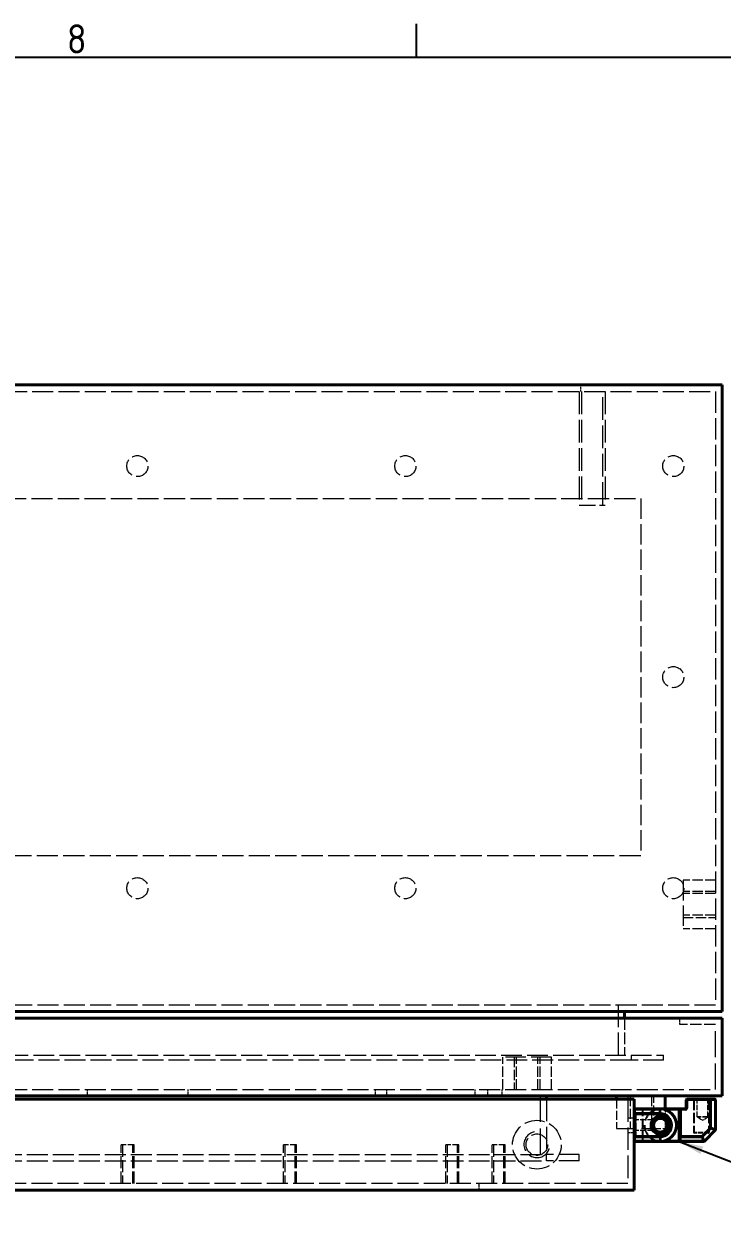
# Model space of a CAD drawing. Header units: millimetres. Extents: x 0 to 2523, y 0 to 1782.
# Drawn here: x 930.4 to 1145.3, y 1362.9 to 1732.2 of the extents above; entities that cross this region are included whole.
import ezdxf

# ---------------------------------------------------------------- set-up
doc = ezdxf.new("R2010")
doc.units = ezdxf.units.MM
doc.header["$LTSCALE"] = 3
doc.linetypes.add('DASHED', pattern=[0.2067, 0.1654, -0.0413])
doc.layers.get('0').update_dxf_attribs({"color": 3, "lineweight": 25})
for name, color, linetype, lineweight in [('가려진 것(ISO)', 2, 'DASHED', 18), ('가려진 좁은 것(ISO)', 2, 'DASHED', 18), ('가시적인 것(ISO)', 3, 'Continuous', 40), ('가시적인 좁은 것(ISO)', 3, 'Continuous', 35), ('경계(ISO)', 7, 'Continuous', 25), ('기호(ISO)', 5, 'Continuous', 25)]:
    doc.layers.add(name, color=color, linetype=linetype, lineweight=lineweight)
doc.styles.add('문자 텍스트_M2B', font='isocp.shx')
doc.styles.add('치수 텍스트_PSTEK_POSCO', font='isocp.shx')
doc.dimstyles.new('치수_PSTEK_POSCO$7', dxfattribs={"dimscale": 3, "dimtxt": 2.5, "dimasz": 2.5, "dimexe": 1, "dimexo": 1.5, "dimgap": 1, "dimtad": 1, "dimrnd": 1e-08, "dimdsep": 46, "dimtxsty": '치수 텍스트_PSTEK_POSCO', "dimcen": 0.09, "dimdle": 10, "dimclrd": 7, "dimclre": 7, "dimclrt": 2, "dimadec": 1, "dimazin": 2, "dimtfac": 1, "dimtmove": 0, "dimatfit": 3, "dimfxl": 0, "dimtolj": 1, "dimlwd": -1, "dimlwe": -1, "dimarcsym": 0})

# ---------------------------------------------------------------- blocks, each defined once
blk = doc.blocks.new('경계 Default Border')
at = {"layer": '경계(ISO)'}
blk.add_line((350.42, 574), (350.42, 577.4), dxfattribs=at)
at = {"layer": '경계(ISO)', "flags": 128}
blk.add_lwpolyline([(20, 20), (20, 574), (821, 574), (821, 20), (20, 20)], dxfattribs=at)
at = {"layer": '경계(ISO)', "color": 2, "insert": (314.52, 574.37), "char_height": 3, "attachment_point": 7, "style": '문자 텍스트_M2B'}
blk.add_mtext('8', dxfattribs=at)

msp = doc.modelspace()

# ---------------------------------------------------------------- linework, layer by layer
at = {"layer": '가려진 것(ISO)', "ltscale": 13.047749}
for p, q in [((787.2766, 1619.033), (1143.2766, 1619.033)), ((1143.2766, 1430.033), (787.2766, 1430.033)), ((787.2766, 1404.033), (1143.2766, 1404.033))]:
    msp.add_line(p, q, dxfattribs=at)
at = {"layer": '가려진 것(ISO)', "ltscale": 14.110627}
for p, q in [((1101.2766, 1619.033), (1101.2766, 1584.033)), ((1102.0206, 1619.033), (1102.0206, 1584.033)), ((1108.5326, 1584.033), (1108.5326, 1619.033)), ((1109.2766, 1619.033), (1109.2766, 1584.033))]:
    msp.add_line(p, q, dxfattribs=at)
at = {"layer": '가려진 것(ISO)', "ltscale": 1.269698}
for p, q in [((1101.7766, 1619.033), (1101.7766, 1621.033)), ((1132.2766, 1424.033), (1132.2766, 1426.033)), ((949.7766, 1404.033), (949.7766, 1402.033)), ((980.7766, 1404.033), (980.7766, 1402.033)), ((1038.5266, 1404.033), (1038.5266, 1402.033)), ((1042.0266, 1404.033), (1042.0266, 1402.033)), ((1069.2766, 1402.033), (1069.2766, 1404.033)), ((1073.0266, 1404.033), (1073.0266, 1402.033)), ((1077.5266, 1404.033), (1077.5266, 1402.033)), ((1116.2766, 1395.283), (1118.2766, 1395.283)), ((1116.2766, 1390.783), (1118.2766, 1390.783)), ((1101.2766, 1382.033), (1101.2766, 1384.033)), ((1070.5266, 1373.033), (1070.5266, 1375.033))]:
    msp.add_line(p, q, dxfattribs=at)
at = {"layer": '가려진 것(ISO)', "ltscale": 13.251719}
msp.add_line((1143.2766, 1619.033), (1143.2766, 1430.033), dxfattribs=at)
at = {"layer": '가려진 것(ISO)', "ltscale": 13.155773}
for p, q in [((810.2766, 1586.033), (1120.2766, 1586.033)), ((1120.2766, 1476.033), (810.2766, 1476.033))]:
    msp.add_line(p, q, dxfattribs=at)
at = {"layer": '가려진 것(ISO)', "ltscale": 12.670768}
msp.add_line((1120.2766, 1586.033), (1120.2766, 1476.033), dxfattribs=at)
at = {"layer": '가려진 것(ISO)', "ltscale": 10.132536}
msp.add_line((1101.2766, 1584.033), (1109.2766, 1584.033), dxfattribs=at)
at = {"layer": '가려진 것(ISO)', "ltscale": 12.665669}
for p, q in [((1133.2766, 1468.533), (1133.2766, 1453.533)), ((1117.2766, 1414.633), (1127.2766, 1414.633)), ((1092.7766, 1414.033), (1077.7766, 1414.033)), ((1127.2766, 1413.033), (1117.2766, 1413.033)), ((1101.2766, 1384.033), (1091.2766, 1384.033)), ((1101.2766, 1382.033), (1091.2766, 1382.033))]:
    msp.add_line(p, q, dxfattribs=at)
at = {"layer": '가려진 것(ISO)', "ltscale": 6.348889}
for p, q in [((1143.2766, 1468.533), (1133.2766, 1468.533)), ((1143.2766, 1465.033), (1133.2766, 1465.033)), ((1143.2766, 1464.3565), (1133.2766, 1464.3565)), ((1143.2766, 1457.7095), (1133.2766, 1457.7095)), ((1133.2766, 1457.033), (1143.2766, 1457.033)), ((1143.2766, 1453.533), (1133.2766, 1453.533)), ((1077.7766, 1404.033), (1077.7766, 1414.033)), ((1081.2766, 1414.033), (1081.2766, 1404.033)), ((1081.9531, 1404.033), (1081.9531, 1414.033)), ((1088.6001, 1404.033), (1088.6001, 1414.033)), ((1089.2766, 1404.033), (1089.2766, 1414.033)), ((1092.7766, 1404.033), (1092.7766, 1414.033)), ((1116.9531, 1402.033), (1116.9531, 1392.033)), ((1123.6001, 1402.033), (1123.6001, 1392.033)), ((1124.2766, 1392.033), (1124.2766, 1402.033))]:
    msp.add_line(p, q, dxfattribs=at)
at = {"layer": '가려진 것(ISO)', "ltscale": 13.707466}
for p, q in [((1113.2766, 1430.033), (1113.2766, 1413.033)), ((1091.2766, 1401.033), (1091.2766, 1384.033))]:
    msp.add_line(p, q, dxfattribs=at)
at = {"layer": '가려진 것(ISO)', "ltscale": 7.237747}
msp.add_line((1115.2766, 1426.033), (1115.2766, 1414.633), dxfattribs=at)
at = {"layer": '가려진 것(ISO)', "ltscale": 6.983788}
msp.add_line((1143.2766, 1424.033), (1132.2766, 1424.033), dxfattribs=at)
at = {"layer": '가려진 것(ISO)', "ltscale": 16.126431}
for p, q in [((1143.2766, 1404.033), (1143.2766, 1424.033)), ((1089.2766, 1402.033), (1089.2766, 1382.033))]:
    msp.add_line(p, q, dxfattribs=at)
at = {"layer": '가려진 것(ISO)', "ltscale": 12.901145}
for p, q in [((813.2766, 1414.633), (1117.2766, 1414.633)), ((1117.2766, 1413.033), (813.2766, 1413.033)), ((835.2766, 1384.033), (1091.2766, 1384.033)), ((835.2766, 1382.033), (1091.2766, 1382.033))]:
    msp.add_line(p, q, dxfattribs=at)
at = {"layer": '가려진 것(ISO)', "ltscale": 1.015738}
msp.add_line((1127.2766, 1413.033), (1127.2766, 1414.633), dxfattribs=at)
at = {"layer": '가려진 것(ISO)', "ltscale": 5.71399}
msp.add_line((1112.7766, 1401.033), (1112.7766, 1392.033), dxfattribs=at)
at = {"layer": '가려진 것(ISO)', "ltscale": 0.634799}
msp.add_line((1116.2766, 1402.033), (1116.2766, 1401.033), dxfattribs=at)
at = {"layer": '가려진 것(ISO)', "ltscale": 13.97624}
msp.add_line((1116.2766, 1401.033), (1116.2766, 1375.033), dxfattribs=at)
at = {"layer": '가려진 것(ISO)', "ltscale": 6.412379}
for p, q in [((1136.4766, 1400.833), (1136.4766, 1390.733)), ((1141.2766, 1400.833), (1141.2766, 1390.733))]:
    msp.add_line(p, q, dxfattribs=at)
at = {"layer": '가려진 것(ISO)', "ltscale": 3.293022}
for p, q in [((1137.6266, 1395.6462), (1137.6266, 1400.833)), ((1140.9266, 1395.6462), (1140.9266, 1400.833))]:
    msp.add_line(p, q, dxfattribs=at)
at = {"layer": '가려진 것(ISO)', "ltscale": 0.06339}
for p, q in [((1118.4766, 1396.533), (1118.5766, 1396.533)), ((1118.4766, 1389.533), (1118.5766, 1389.533))]:
    msp.add_line(p, q, dxfattribs=at)
at = {"layer": '가려진 것(ISO)', "ltscale": 4.190233}
msp.add_line((1118.7766, 1396.333), (1118.7766, 1389.733), dxfattribs=at)
at = {"layer": '가려진 것(ISO)', "ltscale": 6.094929}
msp.add_line((1120.7766, 1388.233), (1120.7766, 1397.833), dxfattribs=at)
at = {"layer": '가려진 것(ISO)', "ltscale": 1.787391}
msp.add_line((1127.7766, 1398.033), (1127.7766, 1395.2176), dxfattribs=at)
at = {"layer": '가려진 것(ISO)', "ltscale": 3.575683}
for p, q in [((1124.1086, 1394.683), (1118.4766, 1394.683)), ((1124.1086, 1391.383), (1118.4766, 1391.383))]:
    msp.add_line(p, q, dxfattribs=at)
at = {"layer": '가려진 것(ISO)', "ltscale": 0.12688}
for p, q in [((1118.7766, 1395.333), (1118.5766, 1395.333)), ((1118.7766, 1395.3011), (1118.5766, 1395.3011)), ((1118.7766, 1395.2054), (1118.5766, 1395.2054)), ((1118.7766, 1395.1735), (1118.5766, 1395.1735)), ((1118.7766, 1395.1415), (1118.5766, 1395.1415)), ((1118.7766, 1395.1096), (1118.5766, 1395.1096)), ((1118.7766, 1395.0777), (1118.5766, 1395.0777)), ((1118.7766, 1395.0458), (1118.5766, 1395.0458)), ((1118.7766, 1394.982), (1118.5766, 1394.982)), ((1118.7766, 1394.9501), (1118.5766, 1394.9501)), ((1118.7766, 1394.9181), (1118.5766, 1394.9181)), ((1118.7766, 1394.8862), (1118.5766, 1394.8862)), ((1118.7766, 1394.8543), (1118.5766, 1394.8543)), ((1118.7766, 1394.8224), (1118.5766, 1394.8224)), ((1118.7766, 1394.7905), (1118.5766, 1394.7905)), ((1118.7766, 1394.7586), (1118.5766, 1394.7586)), ((1118.7766, 1394.7267), (1118.5766, 1394.7267)), ((1118.7766, 1394.6947), (1118.5766, 1394.6947)), ((1118.7766, 1394.6628), (1118.5766, 1394.6628)), ((1118.7766, 1394.6309), (1118.5766, 1394.6309)), ((1118.7766, 1394.599), (1118.5766, 1394.599)), ((1118.7766, 1394.5671), (1118.5766, 1394.5671)), ((1118.7766, 1394.5352), (1118.5766, 1394.5352)), ((1118.7766, 1394.5033), (1118.5766, 1394.5033)), ((1118.7766, 1394.4713), (1118.5766, 1394.4713)), ((1118.7766, 1394.4394), (1118.5766, 1394.4394)), ((1118.7766, 1394.4075), (1118.5766, 1394.4075)), ((1118.7766, 1394.3756), (1118.5766, 1394.3756)), ((1118.7766, 1394.3118), (1118.5766, 1394.3118)), ((1118.7766, 1394.2798), (1118.5766, 1394.2798)), ((1118.7766, 1394.2479), (1118.5766, 1394.2479)), ((1118.7766, 1394.216), (1118.5766, 1394.216)), ((1118.7766, 1394.1841), (1118.5766, 1394.1841)), ((1118.7766, 1394.1203), (1118.5766, 1394.1203)), ((1118.7766, 1394.0884), (1118.5766, 1394.0884)), ((1118.7766, 1394.0564), (1118.5766, 1394.0564)), ((1118.7766, 1394.0245), (1118.5766, 1394.0245)), ((1118.7766, 1393.9926), (1118.5766, 1393.9926)), ((1118.7766, 1393.9607), (1118.5766, 1393.9607)), ((1118.7766, 1393.865), (1118.5766, 1393.865)), ((1118.7766, 1393.833), (1118.5766, 1393.833)), ((1118.7766, 1393.033), (1118.5766, 1393.033)), ((1118.7766, 1393.0011), (1118.5766, 1393.0011)), ((1118.7766, 1392.9373), (1118.5766, 1392.9373)), ((1118.7766, 1392.9054), (1118.5766, 1392.9054)), ((1118.7766, 1392.8415), (1118.5766, 1392.8415)), ((1118.7766, 1392.8096), (1118.5766, 1392.8096)), ((1118.7766, 1392.7777), (1118.5766, 1392.7777)), ((1118.7766, 1392.7458), (1118.5766, 1392.7458)), ((1118.7766, 1392.682), (1118.5766, 1392.682)), ((1118.7766, 1392.6501), (1118.5766, 1392.6501)), ((1118.7766, 1392.5543), (1118.5766, 1392.5543)), ((1118.7766, 1392.5224), (1118.5766, 1392.5224)), ((1118.7766, 1392.4586), (1118.5766, 1392.4586)), ((1118.7766, 1392.4267), (1118.5766, 1392.4267)), ((1118.7766, 1392.3947), (1118.5766, 1392.3947)), ((1118.7766, 1392.3628), (1118.5766, 1392.3628)), ((1118.7766, 1392.299), (1118.5766, 1392.299)), ((1118.7766, 1392.2671), (1118.5766, 1392.2671)), ((1118.7766, 1392.2352), (1118.5766, 1392.2352)), ((1118.7766, 1392.2033), (1118.5766, 1392.2033)), ((1118.7766, 1392.1713), (1118.5766, 1392.1713)), ((1118.7766, 1392.1394), (1118.5766, 1392.1394)), ((1118.7766, 1392.1075), (1118.5766, 1392.1075)), ((1118.7766, 1392.0756), (1118.5766, 1392.0756)), ((1118.7766, 1392.0437), (1118.5766, 1392.0437)), ((1118.7766, 1392.0118), (1118.5766, 1392.0118)), ((1118.7766, 1391.9798), (1118.5766, 1391.9798)), ((1118.7766, 1391.916), (1118.5766, 1391.916)), ((1118.7766, 1391.8841), (1118.5766, 1391.8841)), ((1118.7766, 1391.8203), (1118.5766, 1391.8203)), ((1118.7766, 1391.7884), (1118.5766, 1391.7884)), ((1118.7766, 1391.7564), (1118.5766, 1391.7564)), ((1118.7766, 1391.7245), (1118.5766, 1391.7245)), ((1118.7766, 1391.6607), (1118.5766, 1391.6607)), ((1118.7766, 1391.6288), (1118.5766, 1391.6288)), ((1118.7766, 1391.565), (1118.5766, 1391.565)), ((1118.7766, 1391.533), (1118.5766, 1391.533))]:
    msp.add_line(p, q, dxfattribs=at)
at = {"layer": '가려진 것(ISO)', "ltscale": 1.983118}
msp.add_line((1127.7766, 1395.1567), (1127.7766, 1392.033), dxfattribs=at)
at = {"layer": '가려진 것(ISO)', "ltscale": 1.150204}
for q in [(1137.7236, 1395.4748), (1140.8296, 1395.4748)]:
    msp.add_line((1139.2766, 1394.5416), q, dxfattribs=at)
at = {"layer": '가려진 것(ISO)', "ltscale": 12.477361}
msp.add_line((1112.7766, 1392.033), (1123.8225, 1392.033), dxfattribs=at)
at = {"layer": '가려진 것(ISO)', "ltscale": 5.095638}
msp.add_line((1123.8766, 1392.033), (1127.7766, 1392.033), dxfattribs=at)
at = {"layer": '가려진 것(ISO)', "ltscale": 2.793455}
msp.add_line((1141.0766, 1390.533), (1136.6766, 1390.533), dxfattribs=at)
at = {"layer": '가려진 것(ISO)', "ltscale": 3.989087}
for p, q in [((964.2766, 1387.033), (960.2766, 1387.033)), ((1014.2766, 1387.033), (1010.2766, 1387.033)), ((1064.2766, 1387.033), (1060.2766, 1387.033)), ((1078.5266, 1387.033), (1074.5266, 1387.033))]:
    msp.add_line(p, q, dxfattribs=at)
at = {"layer": '가려진 것(ISO)', "ltscale": 7.618686}
for p, q in [((960.2766, 1375.033), (960.2766, 1387.033)), ((960.6946, 1387.033), (960.6946, 1375.033)), ((963.8586, 1375.033), (963.8586, 1387.033)), ((964.2766, 1375.033), (964.2766, 1387.033)), ((1010.2766, 1375.033), (1010.2766, 1387.033)), ((1010.6946, 1387.033), (1010.6946, 1375.033)), ((1013.8586, 1375.033), (1013.8586, 1387.033)), ((1014.2766, 1375.033), (1014.2766, 1387.033)), ((1060.2766, 1375.033), (1060.2766, 1387.033)), ((1060.6946, 1387.033), (1060.6946, 1375.033)), ((1063.8586, 1375.033), (1063.8586, 1387.033)), ((1064.2766, 1375.033), (1064.2766, 1387.033)), ((1074.5266, 1375.033), (1074.5266, 1387.033)), ((1074.9446, 1387.033), (1074.9446, 1375.033)), ((1078.1086, 1375.033), (1078.1086, 1387.033)), ((1078.5266, 1375.033), (1078.5266, 1387.033))]:
    msp.add_line(p, q, dxfattribs=at)
at = {"layer": '가려진 것(ISO)', "ltscale": 12.986021}
msp.add_line((1116.2766, 1375.033), (810.2766, 1375.033), dxfattribs=at)
at = {"layer": '가려진 것(ISO)', "ltscale": 10.976913}
for centre in [(965.2766, 1596.033), (1047.7766, 1596.033), (1130.2766, 1596.033), (1130.2766, 1531.033), (965.2766, 1466.033), (1047.7766, 1466.033), (1130.2766, 1466.033)]:
    msp.add_circle(centre, 3.25, dxfattribs=at)
at = {"layer": '가려진 것(ISO)', "ltscale": 12.665669}
msp.add_circle((1088.2766, 1387.033), 7.5, dxfattribs=at)
at = {"layer": '가려진 것(ISO)', "ltscale": 11.225161}
msp.add_circle((1088.2766, 1387.033), 3.3235, dxfattribs=at)
at = {"layer": '가려진 것(ISO)', "ltscale": 0.199359}
for centre, start, end in [((1136.2766, 1400.833), 0, 90), ((1137.4266, 1400.833), 0, 90), ((1141.1266, 1400.833), 90, 180), ((1141.4766, 1400.833), 90, 180), ((1118.4766, 1396.733), 180, 270), ((1118.5766, 1396.333), 0, 90), ((1120.5766, 1397.833), 0, 90), ((1118.4766, 1394.883), 180, 270), ((1118.4766, 1391.183), 90, 180), ((1118.4766, 1389.333), 90, 180), ((1118.5766, 1389.733), 270, 0), ((1136.6766, 1390.733), 180, 270), ((1141.0766, 1390.733), 270, 0), ((1120.5766, 1388.233), 270, 0)]:
    msp.add_arc(centre, 0.2, start, end, dxfattribs=at)
at = {"layer": '가려진 것(ISO)', "ltscale": 12.665669}
msp.add_arc((1126.2766, 1393.033), 5, 90, 270, dxfattribs=at)
at = {"layer": '가려진 것(ISO)', "ltscale": 0.02835}
msp.add_arc((1124.1086, 1394.883), 0.2, 292.291883, 305.128991, dxfattribs=at)
at = {"layer": '가려진 것(ISO)', "ltscale": 0.130657}
for centre, start, end in [((1137.8266, 1395.6462), 180, 239), ((1140.7266, 1395.6462), 301, 0)]:
    msp.add_arc(centre, 0.2, start, end, dxfattribs=at)
at = {"layer": '가려진 것(ISO)', "ltscale": 15.198803}
msp.add_arc((1088.2766, 1387.033), 4, 100, 10, dxfattribs=at)
at = {"layer": '가려진 것(ISO)', "ltscale": 0.028494}
msp.add_arc((1124.1086, 1391.183), 0.2, 54.872991, 67.775298, dxfattribs=at)
at = {"layer": '가려진 것(ISO)', "ltscale": 0.03418}
msp.add_open_spline([(1123.6417, 1392.7501), (1123.6436, 1392.7324), (1123.6457, 1392.7149), (1123.6479, 1392.6974)], degree=3, dxfattribs=at)
at = {"layer": '가려진 것(ISO)', "ltscale": 0.359422}
msp.add_open_spline([(1123.9702, 1394.3382), (1123.9076, 1394.2275), (1123.8436, 1394.0952), (1123.7888, 1393.946)], degree=3, dxfattribs=at)
at = {"layer": '가려진 것(ISO)', "ltscale": 0.0493}
msp.add_open_spline([(1124.1086, 1394.683), (1124.13, 1394.683), (1124.1517, 1394.6866), (1124.1762, 1394.6948), (1124.1804, 1394.6963), (1124.1845, 1394.698)], degree=3, knots=[0, 0, 0, 0, 0.00642098807, 0.00642098807, 0.00775299373, 0.00775299373, 0.00775299373, 0.00775299373], dxfattribs=at)
at = {"layer": '가려진 것(ISO)', "ltscale": 0.041513}
msp.add_open_spline([(1124.2237, 1394.7195), (1124.2324, 1394.7256), (1124.2407, 1394.7325), (1124.2505, 1394.7421), (1124.2526, 1394.7442), (1124.2558, 1394.7476), (1124.2568, 1394.7488), (1124.2583, 1394.7504), (1124.2587, 1394.7508), (1124.2592, 1394.7514), (1124.2594, 1394.7516), (1124.2597, 1394.752), (1124.2598, 1394.7521), (1124.2601, 1394.7524), (1124.2601, 1394.7525), (1124.2605, 1394.7529), (1124.2605, 1394.7529), (1124.2606, 1394.753), (1124.2606, 1394.7531), (1124.2607, 1394.7531), (1124.2607, 1394.7531), (1124.2607, 1394.7531), (1124.2607, 1394.7531), (1124.2607, 1394.7531)], degree=3, knots=[0, 0, 0, 0, 0.00320525663, 0.00320525663, 0.00411320261, 0.00411320261, 0.00458526926, 0.00458526926, 0.0047626411, 0.0047626411, 0.00484290345, 0.00484290345, 0.00492400843, 0.00492400843, 0.00500500784, 0.00500500784, 0.00533243333, 0.00533243333, 0.00565204822, 0.00565204822, 0.00630511606, 0.00630511606, 0.00654785653, 0.00654785653, 0.00654785653, 0.00654785653], dxfattribs=at)
at = {"layer": '가려진 것(ISO)'}
msp.add_open_spline([(1124.2237, 1394.7194), (1124.2237, 1394.7195), (1124.2237, 1394.7195), (1124.2237, 1394.7195)], degree=3, dxfattribs=at)
at = {"layer": '가려진 것(ISO)', "ltscale": 0.049151}
msp.add_open_spline([(1124.1843, 1391.3682), (1124.1641, 1391.3764), (1124.1424, 1391.3814), (1124.1167, 1391.3829), (1124.1126, 1391.383), (1124.1086, 1391.383)], degree=3, knots=[0, 0, 0, 0, 0.00652349054, 0.00652349054, 0.00772823776, 0.00772823776, 0.00772823776, 0.00772823776], dxfattribs=at)
at = {"layer": '가려진 것(ISO)', "ltscale": 0.039993}
msp.add_open_spline([(1124.2607, 1391.3129), (1124.2607, 1391.3129), (1124.2607, 1391.3129), (1124.2606, 1391.313), (1124.2606, 1391.313), (1124.2605, 1391.3132), (1124.2604, 1391.3133), (1124.2603, 1391.3134), (1124.2602, 1391.3135), (1124.26, 1391.3137), (1124.2599, 1391.3139), (1124.2596, 1391.3142), (1124.2594, 1391.3144), (1124.2586, 1391.3154), (1124.2578, 1391.3163), (1124.254, 1391.3204), (1124.2509, 1391.3237), (1124.2402, 1391.334), (1124.2322, 1391.3407), (1124.2237, 1391.3466)], degree=3, knots=[0.04577294422, 0.04577294422, 0.04577294422, 0.04577294422, 0.0463265168, 0.0463265168, 0.04685754242, 0.04685754242, 0.04702603739, 0.04702603739, 0.04711051654, 0.04711051654, 0.04719599505, 0.04719599505, 0.04728133379, 0.04728133379, 0.04762550456, 0.04762550456, 0.048972834, 0.048972834, 0.05208123506, 0.05208123506, 0.05208123506, 0.05208123506], dxfattribs=at)
at = {"layer": '가려진 좁은 것(ISO)', "ltscale": 1.015738}
msp.add_line((1117.2766, 1414.633), (1117.2766, 1413.033), dxfattribs=at)
at = {"layer": '가려진 좁은 것(ISO)', "ltscale": 0.199359}
for p, q in [((1136.6766, 1401.033), (1136.6766, 1400.833)), ((1141.0766, 1400.833), (1141.0766, 1401.033)), ((1118.4766, 1396.333), (1118.2766, 1396.333)), ((1118.5766, 1396.533), (1118.5766, 1396.333)), ((1118.5766, 1396.333), (1118.7766, 1396.333)), ((1120.7766, 1397.833), (1120.9766, 1397.833)), ((1120.9766, 1398.033), (1120.9766, 1397.833)), ((1118.2766, 1389.733), (1118.4766, 1389.733)), ((1118.5766, 1389.733), (1118.5766, 1389.533)), ((1118.7766, 1389.733), (1118.5766, 1389.733)), ((1136.6766, 1390.733), (1136.4766, 1390.733)), ((1136.6766, 1390.533), (1136.6766, 1390.733)), ((1141.2766, 1390.733), (1141.0766, 1390.733)), ((1141.0766, 1390.733), (1141.0766, 1390.533)), ((1120.9766, 1388.233), (1120.7766, 1388.233)), ((1120.9766, 1388.233), (1120.9766, 1388.033))]:
    msp.add_line(p, q, dxfattribs=at)
at = {"layer": '가려진 좁은 것(ISO)', "ltscale": 6.412379}
for p, q in [((1136.6766, 1400.833), (1136.6766, 1390.733)), ((1141.0766, 1400.833), (1141.0766, 1390.733))]:
    msp.add_line(p, q, dxfattribs=at)
at = {"layer": '가려진 좁은 것(ISO)', "ltscale": 0.06339}
for p, q in [((1118.4766, 1396.333), (1118.5766, 1396.333)), ((1118.4766, 1389.733), (1118.5766, 1389.733))]:
    msp.add_line(p, q, dxfattribs=at)
at = {"layer": '가려진 좁은 것(ISO)', "ltscale": 4.190233}
msp.add_line((1118.5766, 1396.333), (1118.5766, 1389.733), dxfattribs=at)
at = {"layer": '가려진 좁은 것(ISO)', "ltscale": 6.094929}
msp.add_line((1120.9766, 1388.233), (1120.9766, 1397.833), dxfattribs=at)
at = {"layer": '가려진 좁은 것(ISO)', "ltscale": 3.364864}
for p, q in [((1126.2766, 1397.833), (1120.9766, 1397.833)), ((1120.9766, 1388.233), (1126.2766, 1388.233))]:
    msp.add_line(p, q, dxfattribs=at)
at = {"layer": '가려진 좁은 것(ISO)', "ltscale": 0.888758}
for p, q in [((1127.6766, 1397.833), (1126.2766, 1397.833)), ((1126.2766, 1388.233), (1127.6766, 1388.233))]:
    msp.add_line(p, q, dxfattribs=at)
at = {"layer": '가려진 좁은 것(ISO)', "ltscale": 3.290979}
msp.add_line((1140.9266, 1395.6462), (1137.6266, 1395.6462), dxfattribs=at)
at = {"layer": '가려진 좁은 것(ISO)', "ltscale": 3.097519}
msp.add_line((1140.8296, 1395.4748), (1137.7236, 1395.4748), dxfattribs=at)
at = {"layer": '가려진 좁은 것(ISO)', "ltscale": 2.793455}
msp.add_line((1141.0766, 1390.733), (1136.6766, 1390.733), dxfattribs=at)
at = {"layer": '가려진 좁은 것(ISO)', "ltscale": 1.269698}
msp.add_line((1091.2766, 1382.033), (1091.2766, 1384.033), dxfattribs=at)
at = {"layer": '가려진 좁은 것(ISO)', "ltscale": 12.159042}
for start, end in [(90, 270), (270, 90)]:
    msp.add_arc((1126.2766, 1393.033), 4.8, start, end, dxfattribs=at)
at = {"layer": '가려진 좁은 것(ISO)', "ltscale": 0.031805}
msp.add_arc((1124.1086, 1394.883), 0.2, 305.128991, 319.525124, dxfattribs=at)
at = {"layer": '가려진 좁은 것(ISO)', "ltscale": 0.049153}
msp.add_arc((1124.1086, 1391.183), 0.2, 67.775298, 89.999447, dxfattribs=at)
at = {"layer": '가려진 좁은 것(ISO)', "ltscale": 0.031809}
msp.add_arc((1124.1086, 1391.183), 0.2, 40.474874, 54.872991, dxfattribs=at)
at = {"layer": '가려진 좁은 것(ISO)', "ltscale": 3.427345}
for points in [[(1124.1086, 1391.383), (1124.1086, 1391.383), (1124.1069, 1391.3848), (1124.1033, 1391.3886), (1124.0997, 1391.3924), (1124.0943, 1391.3981), (1124.087, 1391.4059), (1124.0798, 1391.4136), (1124.0708, 1391.4233), (1124.0605, 1391.4347), (1124.0502, 1391.446), (1124.0387, 1391.459), (1124.0263, 1391.4731), (1124.014, 1391.4873), (1124.0009, 1391.5026), (1123.9865, 1391.5199), (1123.9721, 1391.5373), (1123.9564, 1391.5567), (1123.9387, 1391.5793), (1123.9211, 1391.6018), (1123.9015, 1391.6276), (1123.8805, 1391.6567), (1123.8595, 1391.6858), (1123.837, 1391.7182), (1123.813, 1391.7549), (1123.7891, 1391.7917), (1123.7637, 1391.8326), (1123.7372, 1391.879), (1123.7107, 1391.9254), (1123.6831, 1391.9772), (1123.6551, 1392.0357), (1123.6271, 1392.0942), (1123.5988, 1392.1594), (1123.5713, 1392.2333), (1123.5438, 1392.3072), (1123.5173, 1392.39), (1123.4948, 1392.4804), (1123.4722, 1392.5707), (1123.4538, 1392.6688), (1123.442, 1392.7687), (1123.4302, 1392.8687), (1123.4251, 1392.9706), (1123.4269, 1393.0721), (1123.4287, 1393.1737), (1123.4373, 1393.2748), (1123.4521, 1393.3726), (1123.4669, 1393.4705), (1123.488, 1393.565), (1123.512, 1393.6506), (1123.5359, 1393.7362), (1123.5629, 1393.8131), (1123.5902, 1393.8819), (1123.6175, 1393.9506), (1123.6452, 1394.0112), (1123.6724, 1394.0658), (1123.6996, 1394.1203), (1123.7263, 1394.1688), (1123.7518, 1394.2122), (1123.7773, 1394.2557), (1123.8016, 1394.2941), (1123.8246, 1394.3286), (1123.8475, 1394.3632), (1123.869, 1394.3937), (1123.8891, 1394.4212), (1123.9092, 1394.4487), (1123.9278, 1394.4731), (1123.9446, 1394.4943), (1123.9613, 1394.5155), (1123.9762, 1394.5337), (1123.99, 1394.5503), (1124.0038, 1394.5669), (1124.0167, 1394.5819), (1124.0288, 1394.5957), (1124.0409, 1394.6096), (1124.0523, 1394.6224), (1124.0623, 1394.6334), (1124.0724, 1394.6444), (1124.081, 1394.6538), (1124.088, 1394.6612), (1124.0949, 1394.6686), (1124.1001, 1394.6741), (1124.1035, 1394.6777), (1124.107, 1394.6813), (1124.1086, 1394.683), (1124.1086, 1394.683)], [(1124.1086, 1394.683), (1124.1086, 1394.683), (1124.1069, 1394.6812), (1124.1033, 1394.6775), (1124.0997, 1394.6737), (1124.0943, 1394.668), (1124.0871, 1394.6603), (1124.0799, 1394.6526), (1124.0709, 1394.6428), (1124.0606, 1394.6315), (1124.0504, 1394.6202), (1124.0388, 1394.6073), (1124.0265, 1394.5932), (1124.0142, 1394.579), (1124.0012, 1394.5638), (1123.9868, 1394.5465), (1123.9724, 1394.5292), (1123.9567, 1394.5098), (1123.9391, 1394.4873), (1123.9215, 1394.4648), (1123.902, 1394.4391), (1123.881, 1394.41), (1123.86, 1394.381), (1123.8375, 1394.3486), (1123.8136, 1394.312), (1123.7897, 1394.2754), (1123.7644, 1394.2345), (1123.7379, 1394.1882), (1123.7114, 1394.142), (1123.6838, 1394.0903), (1123.6559, 1394.032), (1123.6279, 1393.9737), (1123.5996, 1393.9087), (1123.5721, 1393.8349), (1123.5446, 1393.7612), (1123.518, 1393.6787), (1123.4954, 1393.5885), (1123.4729, 1393.4983), (1123.4543, 1393.4003), (1123.4424, 1393.3004), (1123.4305, 1393.2005), (1123.4252, 1393.0985), (1123.4269, 1392.997), (1123.4285, 1392.8955), (1123.437, 1392.7943), (1123.4517, 1392.6964), (1123.4664, 1392.5984), (1123.4873, 1392.5038), (1123.5113, 1392.4179), (1123.5352, 1392.3321), (1123.5621, 1392.255), (1123.5894, 1392.1861), (1123.6167, 1392.1172), (1123.6445, 1392.0564), (1123.6717, 1392.0017), (1123.6989, 1391.947), (1123.7257, 1391.8984), (1123.7512, 1391.8549), (1123.7767, 1391.8113), (1123.8011, 1391.7728), (1123.8241, 1391.7382), (1123.847, 1391.7036), (1123.8686, 1391.6729), (1123.8887, 1391.6454), (1123.9088, 1391.6178), (1123.9275, 1391.5934), (1123.9443, 1391.5722), (1123.9611, 1391.5509), (1123.9759, 1391.5326), (1123.9898, 1391.516), (1124.0037, 1391.4994), (1124.0165, 1391.4844), (1124.0286, 1391.4705), (1124.0408, 1391.4566), (1124.0522, 1391.4438), (1124.0623, 1391.4328), (1124.0723, 1391.4217), (1124.081, 1391.4124), (1124.0879, 1391.4049), (1124.0949, 1391.3975), (1124.1001, 1391.392), (1124.1035, 1391.3884), (1124.107, 1391.3848), (1124.1086, 1391.383), (1124.1086, 1391.383)], [(1124.1086, 1394.683), (1124.1086, 1394.683), (1124.1069, 1394.6813), (1124.1035, 1394.6776), (1124.1, 1394.674), (1124.0947, 1394.6684), (1124.0877, 1394.6609), (1124.0807, 1394.6534), (1124.0719, 1394.6439), (1124.0618, 1394.6328), (1124.0516, 1394.6216), (1124.0401, 1394.6087), (1124.0278, 1394.5946), (1124.0156, 1394.5806), (1124.0026, 1394.5655), (1123.9887, 1394.5487), (1123.9747, 1394.5319), (1123.9596, 1394.5134), (1123.9427, 1394.4919), (1123.9258, 1394.4704), (1123.9069, 1394.4457), (1123.8866, 1394.4178), (1123.8664, 1394.39), (1123.8446, 1394.359), (1123.8215, 1394.324), (1123.7984, 1394.289), (1123.7738, 1394.2501), (1123.7481, 1394.206), (1123.7224, 1394.1619), (1123.6956, 1394.1128), (1123.6683, 1394.0574), (1123.6409, 1394.0021), (1123.6131, 1393.9406), (1123.5858, 1393.8708), (1123.5585, 1393.801), (1123.5316, 1393.7229), (1123.508, 1393.6363), (1123.4843, 1393.5497), (1123.4639, 1393.4545), (1123.4497, 1393.3564), (1123.4356, 1393.2583), (1123.4277, 1393.1571), (1123.4267, 1393.0557), (1123.4257, 1392.9543), (1123.4315, 1392.8526), (1123.4439, 1392.7531), (1123.4563, 1392.6535), (1123.4754, 1392.5561), (1123.4982, 1392.4667), (1123.5211, 1392.3773), (1123.5478, 1392.2957), (1123.5752, 1392.2228), (1123.6027, 1392.1499), (1123.631, 1392.0857), (1123.6588, 1392.028), (1123.6867, 1391.9703), (1123.7141, 1391.9192), (1123.7404, 1391.8734), (1123.7668, 1391.8276), (1123.792, 1391.7871), (1123.8157, 1391.7509), (1123.8395, 1391.7146), (1123.8618, 1391.6825), (1123.8826, 1391.6538), (1123.9035, 1391.625), (1123.9228, 1391.5995), (1123.9403, 1391.5772), (1123.9577, 1391.555), (1123.9733, 1391.5358), (1123.9876, 1391.5186), (1124.0019, 1391.5014), (1124.0149, 1391.4863), (1124.0271, 1391.4723), (1124.0393, 1391.4582), (1124.0508, 1391.4454), (1124.061, 1391.4342), (1124.0712, 1391.4229), (1124.0801, 1391.4133), (1124.0873, 1391.4056), (1124.0944, 1391.398), (1124.0998, 1391.3923), (1124.1034, 1391.3886), (1124.1069, 1391.3848), (1124.1086, 1391.383), (1124.1086, 1391.383)], [(1124.1086, 1391.383), (1124.1086, 1391.383), (1124.1069, 1391.3848), (1124.1035, 1391.3884), (1124.1, 1391.3921), (1124.0947, 1391.3977), (1124.0876, 1391.4052), (1124.0806, 1391.4128), (1124.0718, 1391.4222), (1124.0616, 1391.4334), (1124.0515, 1391.4446), (1124.0399, 1391.4576), (1124.0276, 1391.4716), (1124.0154, 1391.4857), (1124.0024, 1391.5008), (1123.9884, 1391.5177), (1123.9744, 1391.5345), (1123.9593, 1391.553), (1123.9424, 1391.5746), (1123.9254, 1391.5962), (1123.9065, 1391.6209), (1123.8862, 1391.6489), (1123.8659, 1391.6768), (1123.8441, 1391.7078), (1123.8209, 1391.7429), (1123.7978, 1391.778), (1123.7732, 1391.8171), (1123.7475, 1391.8612), (1123.7217, 1391.9054), (1123.6949, 1391.9547), (1123.6675, 1392.0102), (1123.6401, 1392.0657), (1123.6123, 1392.1273), (1123.585, 1392.1973), (1123.5577, 1392.2673), (1123.5309, 1392.3457), (1123.5073, 1392.4324), (1123.4837, 1392.5192), (1123.4633, 1392.6145), (1123.4493, 1392.7127), (1123.4353, 1392.8109), (1123.4275, 1392.912), (1123.4267, 1393.0134), (1123.4258, 1393.1148), (1123.4317, 1393.2165), (1123.4443, 1393.316), (1123.4568, 1393.4155), (1123.476, 1393.5127), (1123.4989, 1393.602), (1123.5218, 1393.6912), (1123.5485, 1393.7726), (1123.576, 1393.8452), (1123.6035, 1393.9179), (1123.6317, 1393.982), (1123.6595, 1394.0396), (1123.6874, 1394.0971), (1123.7148, 1394.1481), (1123.7411, 1394.1938), (1123.7674, 1394.2394), (1123.7925, 1394.2798), (1123.8162, 1394.316), (1123.8399, 1394.3522), (1123.8622, 1394.3842), (1123.883, 1394.4129), (1123.9038, 1394.4416), (1123.9231, 1394.467), (1123.9406, 1394.4892), (1123.958, 1394.5115), (1123.9736, 1394.5306), (1123.9878, 1394.5477), (1124.0021, 1394.5649), (1124.015, 1394.58), (1124.0273, 1394.594), (1124.0395, 1394.608), (1124.0509, 1394.6208), (1124.0611, 1394.632), (1124.0713, 1394.6433), (1124.0802, 1394.6529), (1124.0873, 1394.6605), (1124.0945, 1394.6681), (1124.0998, 1394.6738), (1124.1034, 1394.6775), (1124.1069, 1394.6813), (1124.1086, 1394.683), (1124.1086, 1394.683)]]:
    msp.add_open_spline(points, degree=3, knots=[0, 0, 0, 0, 0.03571429, 0.03571429, 0.03571429, 0.07142857, 0.07142857, 0.07142857, 0.10714286, 0.10714286, 0.10714286, 0.14285714, 0.14285714, 0.14285714, 0.17857143, 0.17857143, 0.17857143, 0.21428571, 0.21428571, 0.21428571, 0.25, 0.25, 0.25, 0.28571429, 0.28571429, 0.28571429, 0.32142857, 0.32142857, 0.32142857, 0.35714286, 0.35714286, 0.35714286, 0.39285714, 0.39285714, 0.39285714, 0.42857143, 0.42857143, 0.42857143, 0.46428571, 0.46428571, 0.46428571, 0.5, 0.5, 0.5, 0.53571429, 0.53571429, 0.53571429, 0.57142857, 0.57142857, 0.57142857, 0.60714286, 0.60714286, 0.60714286, 0.64285714, 0.64285714, 0.64285714, 0.67857143, 0.67857143, 0.67857143, 0.71428571, 0.71428571, 0.71428571, 0.75, 0.75, 0.75, 0.78571429, 0.78571429, 0.78571429, 0.82142857, 0.82142857, 0.82142857, 0.85714286, 0.85714286, 0.85714286, 0.89285714, 0.89285714, 0.89285714, 0.92857143, 0.92857143, 0.92857143, 0.96428571, 0.96428571, 0.96428571, 1, 1, 1, 1], dxfattribs=at)
at = {"layer": '가시적인 것(ISO)'}
for p, q in [((1145.2766, 1621.033), (785.2766, 1621.033)), ((1145.2766, 1621.033), (1145.2766, 1428.033)), ((1145.2766, 1428.033), (785.2766, 1428.033)), ((1145.2766, 1426.033), (785.2766, 1426.033)), ((1115.2766, 1428.033), (1115.2766, 1426.033)), ((1145.2766, 1402.033), (1145.2766, 1426.033)), ((785.2766, 1402.033), (1145.2766, 1402.033)), ((1118.2766, 1401.033), (859.2766, 1401.033)), ((1091.2766, 1402.033), (1091.2766, 1401.033)), ((1112.7766, 1402.033), (1112.7766, 1401.033)), ((1118.2766, 1401.033), (1118.2766, 1373.033)), ((1127.7766, 1402.033), (1127.7766, 1398.033)), ((1134.2766, 1400.833), (1134.2766, 1398.233)), ((1141.6937, 1401.033), (1134.4766, 1401.033)), ((1143.0766, 1401.033), (1141.6937, 1401.033)), ((1143.2766, 1400.833), (1143.2766, 1391.6159)), ((1118.4766, 1398.033), (1126.2766, 1398.033)), ((1132.0766, 1398.033), (1126.2766, 1398.033)), ((1132.4766, 1398.033), (1132.0766, 1398.033)), ((1132.2766, 1397.833), (1132.2766, 1389.6159)), ((1134.0766, 1398.033), (1132.4766, 1398.033)), ((1127.7766, 1395.2176), (1127.7766, 1395.1567)), ((1123.8225, 1392.033), (1123.8766, 1392.033)), ((1132.2766, 1388.233), (1132.2766, 1389.6159)), ((1143.218, 1391.4745), (1139.8351, 1388.0916)), ((1126.2766, 1388.033), (1118.4766, 1388.033)), ((1126.2766, 1388.033), (1132.0766, 1388.033)), ((1132.0766, 1388.033), (1132.4766, 1388.033)), ((1139.6937, 1388.033), (1132.4766, 1388.033)), ((1118.2766, 1373.033), (808.2766, 1373.033))]:
    msp.add_line(p, q, dxfattribs=at)
for radius in [2.65, 2.6, 2.1]:
    msp.add_circle((1126.2766, 1393.033), radius, dxfattribs=at)
for centre, radius, start, end in [((1134.4766, 1400.833), 0.2, 90, 180), ((1143.0766, 1400.833), 0.2, 0, 90), ((1118.4766, 1397.833), 0.2, 90, 180), ((1126.2766, 1393.033), 5, 270, 90), ((1132.4766, 1397.833), 0.2, 90, 180), ((1134.0766, 1398.233), 0.2, 270, 0), ((1143.0766, 1391.6159), 0.2, 315, 0), ((1118.4766, 1388.233), 0.2, 180, 270), ((1132.4766, 1388.233), 0.2, 180, 270), ((1139.6937, 1388.233), 0.2, 270, 315)]:
    msp.add_arc(centre, radius, start, end, dxfattribs=at)
for points, knots in [([(1123.642, 1393.3188), (1123.6341, 1393.2452), (1123.6291, 1393.1701), (1123.6242, 1392.9619), (1123.6314, 1392.8267), (1123.6479, 1392.6974)], [0, 0, 0, 0, 0.0225601295, 0.0225601295, 0.062516854, 0.062516854, 0.062516854, 0.062516854]), ([(1124.2492, 1394.7395), (1124.2316, 1394.7186), (1124.194, 1394.6737), (1124.0978, 1394.5437), (1124.0386, 1394.4573), (1123.9065, 1394.2273), (1123.8314, 1394.0717), (1123.7704, 1393.8942)], [0, 0, 0, 0, 0.05351917, 0.05351917, 0.107427384, 0.107427384, 0.172783913, 0.172783913, 0.172783913, 0.172783913]), ([(1124.2147, 1391.3683), (1124.2315, 1391.3475), (1124.2443, 1391.3323), (1124.2556, 1391.3189), (1124.2581, 1391.3159), (1124.2601, 1391.3136), (1124.2605, 1391.3132), (1124.2607, 1391.313), (1124.2607, 1391.3129), (1124.2607, 1391.3129)], [0, 0, 0, 0, 0.0269944178, 0.0269944178, 0.0397526939, 0.0397526939, 0.0445337675, 0.0445337675, 0.0457729442, 0.0457729442, 0.0457729442, 0.0457729442])]:
    msp.add_open_spline(points, degree=3, knots=knots, dxfattribs=at)
for points in [[(1124.2596, 1394.7519), (1124.255, 1394.7464), (1124.2385, 1394.7273), (1124.2125, 1394.6949)], [(1124.1085, 1391.5092), (1124.1661, 1391.4272), (1124.2145, 1391.368), (1124.2401, 1391.3374)], [(1124.2147, 1391.3683), (1124.2395, 1391.3377), (1124.2551, 1391.3195), (1124.2596, 1391.3142)]]:
    msp.add_open_spline(points, degree=3, dxfattribs=at)
at = {"layer": '가시적인 좁은 것(ISO)'}
for p, q in [((1134.2766, 1400.833), (1134.4766, 1400.833)), ((1134.4766, 1401.033), (1134.4766, 1400.833)), ((1134.4766, 1400.833), (1134.4766, 1398.233)), ((1141.6937, 1400.833), (1134.4766, 1400.833)), ((1141.6937, 1401.033), (1141.6937, 1400.833)), ((1141.6937, 1392.1887), (1141.6937, 1400.833)), ((1141.6937, 1400.833), (1141.8351, 1400.833)), ((1141.8351, 1392.1887), (1141.8351, 1400.833)), ((1143.218, 1400.833), (1141.8351, 1400.833)), ((1143.218, 1400.833), (1143.218, 1391.6159)), ((1143.218, 1400.833), (1143.2766, 1400.833)), ((1118.4766, 1396.4502), (1118.2766, 1396.4502)), ((1118.4766, 1398.033), (1118.4766, 1397.9745)), ((1118.4766, 1396.5916), (1118.4766, 1397.9745)), ((1118.4766, 1397.9745), (1126.2766, 1397.9745)), ((1118.4766, 1396.5916), (1118.4766, 1396.4502)), ((1126.2766, 1396.5916), (1118.4766, 1396.5916)), ((1118.4766, 1396.4502), (1118.4766, 1389.6159)), ((1126.2766, 1396.4502), (1118.4766, 1396.4502)), ((1126.2766, 1397.9745), (1126.2766, 1398.033)), ((1126.2766, 1396.5916), (1126.2766, 1397.9745)), ((1126.2766, 1396.5916), (1126.2766, 1396.4502)), ((1132.0766, 1397.833), (1127.6766, 1397.833)), ((1132.0766, 1397.833), (1132.0766, 1398.033)), ((1132.0766, 1388.233), (1132.0766, 1397.833)), ((1132.0766, 1397.833), (1132.2766, 1397.833)), ((1132.4766, 1397.833), (1132.2766, 1397.833)), ((1132.4766, 1398.033), (1132.4766, 1397.833)), ((1132.4766, 1397.833), (1132.4766, 1389.6159)), ((1134.0766, 1397.833), (1132.4766, 1397.833)), ((1134.0766, 1397.833), (1134.0766, 1398.033)), ((1134.2766, 1398.233), (1134.4766, 1398.233)), ((1118.2766, 1389.6159), (1118.4766, 1389.6159)), ((1118.4766, 1389.6159), (1126.2766, 1389.6159)), ((1118.4766, 1389.6159), (1118.4766, 1389.4745)), ((1118.4766, 1388.0916), (1118.4766, 1389.4745)), ((1118.4766, 1389.4745), (1126.2766, 1389.4745)), ((1126.2766, 1389.4745), (1126.2766, 1389.6159)), ((1126.2766, 1389.4745), (1126.2766, 1388.0916)), ((1132.2766, 1389.6159), (1132.4766, 1389.6159)), ((1132.4766, 1389.6159), (1139.1209, 1389.6159)), ((1132.4766, 1389.6159), (1132.4766, 1389.4745)), ((1132.4766, 1388.0916), (1132.4766, 1389.4745)), ((1132.4766, 1389.4745), (1139.1209, 1389.4745)), ((1139.1209, 1389.6159), (1141.6937, 1392.1887)), ((1139.1209, 1389.4745), (1139.1209, 1389.6159)), ((1139.1209, 1389.6159), (1139.2209, 1389.5159)), ((1139.6937, 1388.0916), (1139.1209, 1389.4745)), ((1139.2209, 1389.5159), (1141.7937, 1392.0887)), ((1139.7937, 1388.133), (1139.2209, 1389.5159)), ((1143.1766, 1391.5159), (1139.7937, 1388.133)), ((1141.6937, 1392.1887), (1141.8351, 1392.1887)), ((1141.7937, 1392.0887), (1141.6937, 1392.1887)), ((1143.1766, 1391.5159), (1141.7937, 1392.0887)), ((1143.218, 1391.6159), (1141.8351, 1392.1887)), ((1143.1766, 1391.5159), (1143.218, 1391.4745)), ((1143.2766, 1391.6159), (1143.218, 1391.6159)), ((1126.2766, 1388.0916), (1118.4766, 1388.0916)), ((1118.4766, 1388.0916), (1118.4766, 1388.033)), ((1126.2766, 1388.0916), (1126.2766, 1388.033)), ((1127.6766, 1388.233), (1132.0766, 1388.233)), ((1132.2766, 1388.233), (1132.0766, 1388.233)), ((1132.0766, 1388.033), (1132.0766, 1388.233)), ((1132.4766, 1388.0916), (1132.4766, 1388.033)), ((1139.6937, 1388.0916), (1132.4766, 1388.0916)), ((1139.6937, 1388.0916), (1139.6937, 1388.033)), ((1139.8351, 1388.0916), (1139.7937, 1388.133))]:
    msp.add_line(p, q, dxfattribs=at)
msp.add_circle((1126.2766, 1393.033), 2.85, dxfattribs=at)
for centre, radius, end in [((1126.2766, 1393.033), 4.9414, 90), ((1126.2766, 1393.033), 3.5586, 90), ((1126.2766, 1393.033), 3.4172, 90), ((1134.0766, 1398.233), 0.4, 0)]:
    msp.add_arc(centre, radius, 270, end, dxfattribs=at)
for centre, major_axis, ratio, start_param, end_param in [((1141.6937, 1400.833), (0, 0.2), 0.70710678, 4.71238898, 6.28318531), ((1143.0766, 1400.833), (0, 0.2), 0.70710678, 4.71238898, 6.28318531), ((1118.4766, 1397.833), (-0.2, 0), 0.70710678, 4.71238898, 6.28318531), ((1118.4766, 1396.4502), (-0.2, 0), 0.70710678, 4.71238898, 6.28318531), ((1118.4766, 1389.6159), (-0.2, 0), 0.70710678, 0, 1.57079633), ((1132.4766, 1389.6159), (-0.2, 0), 0.70710678, 0, 1.57079633), ((1139.1209, 1389.6159), (0.1848, 0.0765), 0.67859834, 4.43837478, 4.98640318), ((1141.6937, 1392.1887), (0.0765, 0.1848), 0.67859834, 4.43837478, 4.98640318), ((1143.0766, 1391.6159), (0.0765, 0.1848), 0.67859834, 4.43837478, 4.98640318), ((1118.4766, 1388.233), (-0.2, 0), 0.70710678, 0, 1.57079633), ((1132.4766, 1388.233), (-0.2, 0), 0.70710678, 0, 1.57079633), ((1139.6937, 1388.233), (0.1848, 0.0765), 0.67859834, 4.43837478, 4.98640318)]:
    msp.add_ellipse(centre, major_axis=major_axis, ratio=ratio, start_param=start_param, end_param=end_param, dxfattribs=at)

# ---------------------------------------------------------------- block references
at = {"xscale": 3, "yscale": 3, "zscale": 3}
msp.add_blockref('경계 Default Border', (0, 0), dxfattribs=at)

# ---------------------------------------------------------------- leaders
at = {"layer": '기호(ISO)', "color": 7, "annotation_type": 0, "has_hookline": 1, "hookline_direction": 0, "text_width": 3.3346}
msp.add_leader([(1132.0766, 1388.033), (1194.0526, 1363.7127), (1201.5526, 1363.7127)], dimstyle='치수_PSTEK_POSCO$7', override={"dimtad": 0}, dxfattribs=at)

doc.saveas('drawing.dxf')
